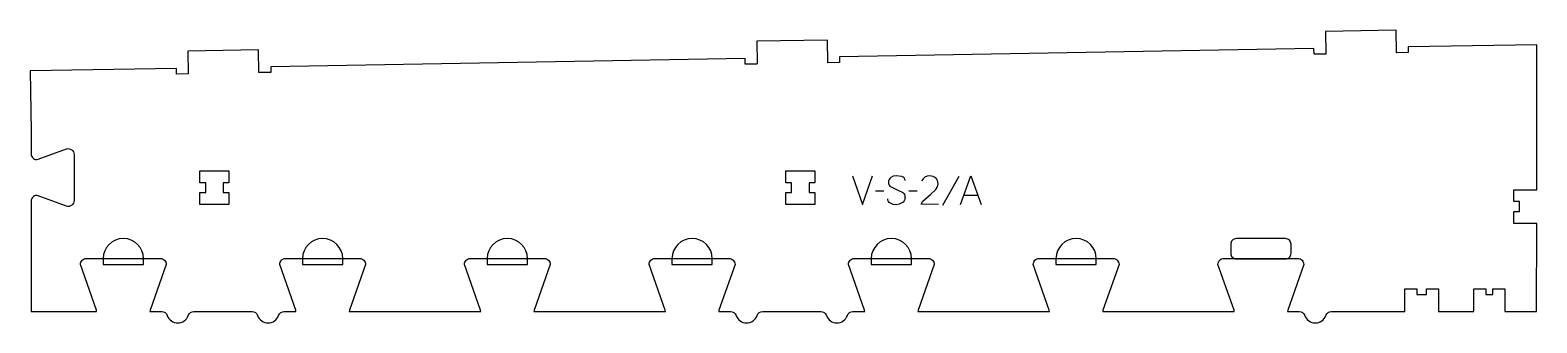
# Model space of a CAD drawing. Header units: millimetres. Extents: x -816 to 773, y -155 to 154.
import ezdxf

# ---------------------------------------------------------------- set-up
doc = ezdxf.new("R2010")
doc.units = ezdxf.units.MM
for name, color, linetype, true_color in [('1_ANYTOOL_1MMDEEP_LABELS_S', 2, 'Continuous', 0xffff00), ('3_ANYTOOL_CUTTHROUGH_INSID', 4, 'Continuous', 0x00ffff), ('4_ANYTOOL_CUTTHROUGH_OUTSI', 5, 'Continuous', 0x0000ff), ('5_ANYTOOL_HALF_MILL_9MM_IN', 3, 'Continuous', 0x00ff00)]:
    doc.layers.add(name, color=color, linetype=linetype, true_color=true_color)

msp = doc.modelspace()

# ---------------------------------------------------------------- linework, layer by layer
at = {"layer": '1_ANYTOOL_1MMDEEP_LABELS_S'}
for p, q in [((163.1, -0.5), (145.9, -31.2)), ((84.2, -16.1), (75.4, -16.2)), ((119.3, -16.1), (110.5, -16.2)), ((168.3, -20.4), (183.2, -20.4))]:
    msp.add_line(p, q, dxfattribs=at)
for points in [[(51.1, 0), (61.5, -30), (72, 0)], [(106.5, -4.6), (106.2, -3.2), (105.6, -2.1), (104.6, -1.2), (103.2, -0.6), (97.1, 0.3), (94.1, -0.1), (91.5, -1.5), (90.4, -2.5), (89.6, -3.7), (89.1, -5.1), (89, -6.7), (89.1, -8.3), (89.7, -9.7), (90.6, -10.8), (98, -14.6), (104, -17.5), (105.2, -18.5), (106, -19.7), (106.4, -21.2), (106.1, -24.7), (105.5, -26.2), (104.5, -27.5), (103.2, -28.5), (100.3, -29.9), (97, -30.3), (93.9, -30), (91, -28.8), (89.8, -27.9), (88.9, -26.8), (88.4, -25.6), (88.2, -24.1)], [(141.9, -30), (123.6, -29.9), (125.1, -26.5), (133.6, -19.1), (139, -14.4), (140.8, -11.6), (141.4, -8.2), (140.8, -4.7), (140, -3.3), (138.9, -2.1), (136, -0.5), (132.5, 0), (129.7, -0.3), (127.4, -1.3), (125.5, -2.9), (124, -5.1)], [(164.8, -30), (175.7, 0), (186.7, -30)]]:
    msp.add_lwpolyline(points, dxfattribs=at)
at = {"layer": '3_ANYTOOL_CUTTHROUGH_INSID'}
for points in [[(-612.8, -17.6), (-606.8, -17.6), (-606.8, -30.1), (-637.3, -30.1), (-637.3, -17.6), (-631.3, -17.6), (-631.3, -7.1), (-637.3, -7.1), (-637.3, 5.4), (-606.8, 5.4), (-606.8, -7.1), (-612.8, -7.1)], [(5.2, -17.6), (11.2, -17.6), (11.2, -30.1), (-19.3, -30.1), (-19.3, -17.6), (-13.3, -17.6), (-13.3, -7.1), (-19.3, -7.1), (-19.3, 5.4), (11.2, 5.4), (11.2, -7.1), (5.2, -7.1)]]:
    msp.add_lwpolyline(points, close=True, dxfattribs=at)
at = {"layer": '4_ANYTOOL_CUTTHROUGH_OUTSI'}
msp.add_lwpolyline([(637.3, 136.2), (637.4, 130.5, -0.414214), (637.2, 130.2), (625.2, 130, -0.414214), (624.9, 130.3), (624.5, 154), (550, 152.7), (550.4, 129, -0.414214), (550.2, 128.7), (538.2, 128.5, -0.414214), (537.9, 128.7), (537.8, 134.5), (37.3, 125.8), (37.4, 120, -0.414214), (37.2, 119.8), (25.2, 119.5, -0.414214), (24.9, 119.8), (24.5, 143.5), (-50, 142.2), (-49.6, 118.5, -0.414214), (-49.8, 118.2), (-61.8, 118, -0.414214), (-62.1, 118.3), (-62.2, 124), (-562.7, 115.3), (-562.6, 109.5, -0.414214), (-562.8, 109.3), (-574.8, 109.1, -0.414214), (-575.1, 109.3), (-575.5, 133.1), (-650, 131.8), (-649.6, 108, -0.414214), (-649.8, 107.8), (-661.8, 107.6, -0.414214), (-662.1, 107.8), (-662.2, 113.5), (-816.5, 110.9), (-815.4, 47.4), (-815.4, 23.1, 0.501976), (-808, 17.6), (-778.2, 28.6, -0.015611), (-778.2, 28.6, -0.502397), (-770.1, 22.6), (-770.1, -25.9, -0.502397), (-778.2, -31.9, -0.015604), (-778.2, -31.9), (-808, -20.9, 0.501976), (-815.4, -26.4), (-815.4, -51.2), (-815.4, -143.1), (-746.3, -143.1), (-746.5, -141.7), (-763.4, -93.4), (-763.4, -93.3, -0.414214), (-757.2, -87.1), (-679.2, -87.1, -0.414214), (-672.9, -93.3), (-672.9, -93.4), (-689.8, -141.7), (-690.1, -143.1), (-677.7, -143.1, -0.317837), (-671.8, -147.3, 0.707107), (-649.6, -147.3, -0.317837), (-643.7, -143.1), (-582.4, -143.1, -0.317837), (-576.5, -147.3, 0.707107), (-554.4, -147.3, -0.317837), (-548.5, -143.1), (-536.1, -143.1), (-536.3, -141.7), (-553.2, -93.4), (-553.2, -93.3, -0.414214), (-547, -87.1), (-469, -87.1, -0.414214), (-462.7, -93.3), (-462.7, -93.4), (-479.6, -141.7), (-479.9, -143.1), (-341.2, -143.1), (-341.4, -141.7), (-358.3, -93.4), (-358.3, -93.3, -0.414214), (-352.1, -87.1), (-274.1, -87.1, -0.414214), (-267.8, -93.3), (-267.8, -93.4), (-284.7, -141.7), (-285, -143.1), (-146.3, -143.1), (-146.5, -141.7), (-163.4, -93.4), (-163.4, -93.3, -0.414214), (-157.2, -87.1), (-79.2, -87.1, -0.414214), (-72.9, -93.3), (-72.9, -93.4), (-89.8, -141.7), (-90.1, -143.1), (-77.7, -143.1, -0.317837), (-71.8, -147.3, 0.707107), (-49.6, -147.3, -0.317837), (-43.7, -143.1), (17.6, -143.1, -0.317837), (23.5, -147.3, 0.707107), (45.6, -147.3, -0.317837), (51.5, -143.1), (63.9, -143.1), (63.7, -141.7), (46.8, -93.4), (46.8, -93.3, -0.414214), (53, -87.1), (131, -87.1, -0.414214), (137.3, -93.3), (137.3, -93.4), (120.4, -141.7), (120.1, -143.1), (258.8, -143.1), (258.6, -141.7), (241.7, -93.4), (241.7, -93.3, -0.414214), (247.9, -87.1), (325.9, -87.1, -0.414214), (332.2, -93.3), (332.2, -93.4), (315.3, -141.7), (315, -143.1), (453.7, -143.1), (453.5, -141.7), (436.6, -93.4), (436.6, -93.3, -0.414214), (442.8, -87.1), (520.8, -87.1, -0.414214), (527.1, -93.3), (527.1, -93.4), (510.2, -141.7), (509.9, -143.1), (522.3, -143.1, -0.317837), (528.2, -147.3, 0.707107), (550.4, -147.3, -0.317837), (556.3, -143.1), (633.7, -143.1), (633.7, -119.3, -0.414214), (633.9, -119.1), (645.9, -119.1, -0.414214), (646.2, -119.3), (646.2, -125.1), (656.7, -125.1), (656.7, -119.3, -0.414214), (656.9, -119.1), (668.9, -119.1, -0.414214), (669.2, -119.3), (669.2, -143.1), (706.6, -143.1), (706.6, -119.3, -0.414214), (706.8, -119.1), (718.8, -119.1, -0.414214), (719.1, -119.3), (719.1, -125.1), (726.7, -125.1), (726.7, -119.3, -0.414214), (726.9, -119.1), (738.9, -119.1, -0.414214), (739.2, -119.3), (739.2, -143.1), (772.7, -143.1), (772.8, -50.1), (749, -50.1, -0.414214), (748.8, -49.9), (748.8, -37.9, -0.414214), (749, -37.6), (754.8, -37.6), (754.8, -27.1), (749, -27.1, -0.414214), (748.8, -26.9), (748.8, -14.9, -0.414214), (749, -14.6), (772.8, -14.6), (773, 138.6)], format="xyb", close=True, dxfattribs=at)
at = {"layer": '5_ANYTOOL_HALF_MILL_9MM_IN'}
for points in [[(-696.9, -87.3, 1), (-739.4, -87.3), (-739.4, -93.6), (-696.9, -93.6)], [(-486.7, -87.3, 1), (-529.2, -87.3), (-529.2, -93.6), (-486.7, -93.6)], [(-291.8, -87.3, 1), (-334.3, -87.3), (-334.3, -93.6), (-291.8, -93.6)], [(-96.9, -87.3, 1), (-139.4, -87.3), (-139.4, -93.6), (-96.9, -93.6)], [(113.3, -87.3, 1), (70.8, -87.3), (70.8, -93.6), (113.3, -93.6)], [(308.2, -87.3, 1), (265.7, -87.3), (265.7, -93.6), (308.2, -93.6)], [(456, -66.1, 0.414214), (450, -72.1), (450, -81.6, 0.414214), (456, -87.6), (507.7, -87.6, 0.414214), (513.7, -81.6), (513.7, -72.1, 0.414214), (507.7, -66.1)]]:
    msp.add_lwpolyline(points, format="xyb", close=True, dxfattribs=at)

doc.saveas('drawing.dxf')
